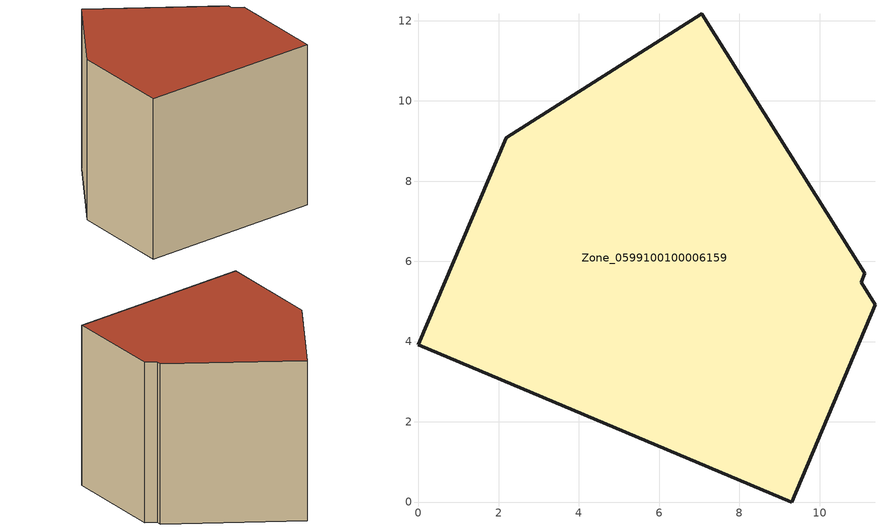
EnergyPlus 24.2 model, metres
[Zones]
Zone_0599100100006159
 floor ground (C_G): 0,3.92 2.19,9.08 7.06,12.17 11.12,5.71 11.04,5.47 11.38,4.91 9.31,0 z0
 wall outside (C_F): 2.19,9.08 0,3.92 9.31,0 11.38,4.91 11.04,5.47 11.12,5.71 7.06,12.17 2.19,9.08 z0:9.34
 roof outside (C_R): 9.31,0 11.38,4.91 11.04,5.47 11.12,5.71 7.06,12.17 2.19,9.08 0,3.92 z9.34
[BUILDING]
Pand.0599100100006159: North Axis=0; Terrain=City; Loads Convergence Tolerance Value=0.04; Temperature Convergence Tolerance Value=0.4; Solar Distribution=FullExterior; Maximum Number of Warmup Days=25; Minimum Number of Warmup Days=1
[Site:Location]
Rotterdam.The.Hague.AP_ZH_NLD Design_Conditions: Latitude=51.96; Longitude=4.45; Time Zone=1; Elevation=-4.5
[SITE:GROUNDTEMPERATURE:BUILDINGSURFACE]
18, 18, 18, 18, 18, 18, 18, 18, 18, 18, 18, 18
[MATERIAL] Thermal Absorptance=0.9; Solar Absorptance=0.7; Visible Absorptance=0.7
Name | Roughness | Thickness | Conductivity | Density | Specific Heat
G.TC.2015-2018 | MediumSmooth | 0.15 | 0.0428571 | 540 | 1210
F.TC.2015-2018 | Rough | 0.3 | 0.0666667 | 1920 | 840
R.TC.2015-2018 | MediumRough | 0.2 | 0.0333333 | 1500 | 1000
[CONSTRUCTION]
C_G: G.TC.2015-2018
C_F: F.TC.2015-2018
C_R: R.TC.2015-2018
[ZONE]
Zone_0599100100006159: Type=1; Multiplier=1; Ceiling Height=Autocalculate; Volume=Autocalculate; Floor Area=autocalculate; Part of Total Floor Area=Yes
[ZONEINFILTRATION:DESIGNFLOWRATE]
Infil_Zone_0599100100006159: Zone or ZoneList or Space or SpaceList=Zone_0599100100006159; Schedule=AlwaysOn; Design Flow Rate Calculation Method=Flow/Area; Flow Rate per Floor Area=0.0015; Constant Term Coefficient=1; Temperature Term Coefficient=0; Velocity Term Coefficient=0; Velocity Squared Term Coefficient=0
[HVACTEMPLATE:ZONE:IDEALLOADSAIRSYSTEM]
Zone_0599100100006159: Maximum Heating Supply Air Temperature=50; Minimum Cooling Supply Air Temperature=13; Maximum Heating Supply Air Humidity Ratio=0.0156; Minimum Cooling Supply Air Humidity Ratio=0.0077; Heating Limit=NoLimit; Cooling Limit=NoLimit; Dehumidification Control Type=ConstantSensibleHeatRatio; Cooling Sensible Heat Ratio=0.7; Dehumidification Setpoint=60; Humidification Control Type=None; Humidification Setpoint=30; Outdoor Air Method=None; Outdoor Air Flow Rate per Person=0.00944; Outdoor Air Flow Rate per Zone Floor Area=0; Outdoor Air Flow Rate per Zone=0; Demand Controlled Ventilation Type=None; Outdoor Air Economizer Type=NoEconomizer; Heat Recovery Type=None; Sensible Heat Recovery Effectiveness=0.7; Latent Heat Recovery Effectiveness=0.65
[ZONECONTROL:THERMOSTAT]
ThermostatControl_Zone_0599100100006159: Zone or ZoneList=Zone_0599100100006159; Control Type Schedule=DualSetpointControlType; Control 1=Thermostat_Zone_0599100100006159; Temperature Difference Between Cutout And Setpoint=0
[THERMOSTATSETPOINT:DUALSETPOINT]
Thermostat_Zone_0599100100006159: Heating Setpoint Temperature Schedule=HeatingSetpoint_Zone_0599100100006159; Cooling Setpoint Temperature Schedule=CoolingSetpoint_Zone_0599100100006159
[SCHEDULE:COMPACT]
HeatingSetpoint_Zone_0599100100006159: Through: 12/31, For: AllDays, Until: 24:00, 21
CoolingSetpoint_Zone_0599100100006159: Through: 12/31, For: AllDays, Until: 24:00, 24
DualSetpointControlType: Through: 12/31, For: AllDays, Until: 24:00, 4
AlwaysOn: Through: 12/31, For: AllDays, Until: 24:00, 1
